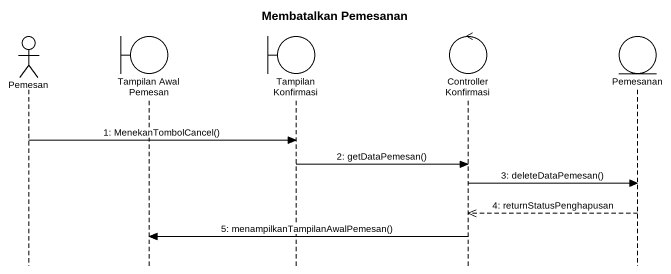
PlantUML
@startuml
title Membatalkan Pemesanan
hide footbox
actor Pemesan #FFFFFF
boundary "Tampilan Awal Pemesan" as Tampilan_Awal_Pemesan #FFFFFF
boundary "Tampilan Konfirmasi" as Tampilan_Konfirmasi #FFFFFF
control "Controller Konfirmasi" as Controller_Konfirmasi #FFFFFF
entity Pemesanan #FFFFFF

Pemesan -> Tampilan_Konfirmasi : 1: MenekanTombolCancel()
Tampilan_Konfirmasi -> Controller_Konfirmasi : 2: getDataPemesan()
Controller_Konfirmasi -> Pemesanan : 3: deleteDataPemesan()
Pemesanan -->> Controller_Konfirmasi : 4: returnStatusPenghapusan
Controller_Konfirmasi -> Tampilan_Awal_Pemesan : 5: menampilkanTampilanAwalPemesan()
@enduml
